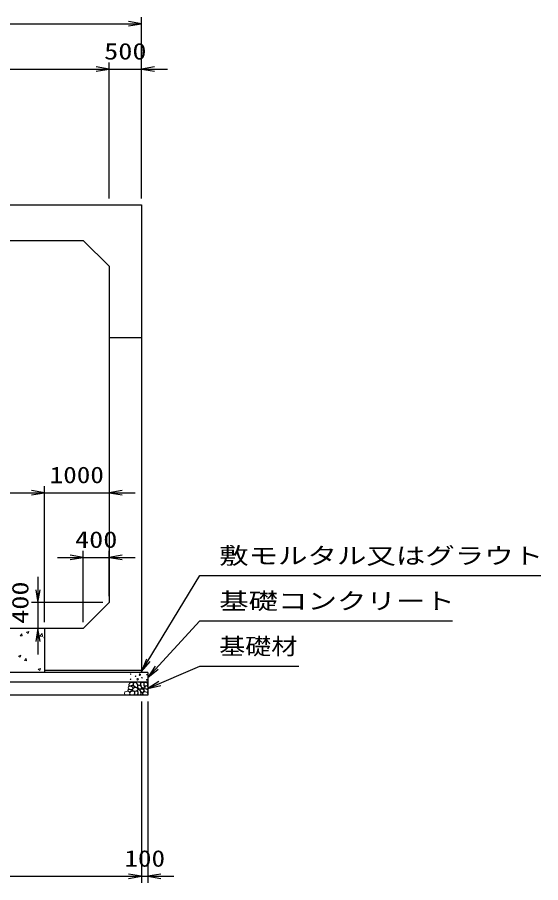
# Model space of a CAD drawing. Units: millimetres at full size. Extents: x 0 to 84100, y 0 to 59400.
# Drawn here: x 44881 to 52968, y 28920 to 42300 of the extents above; entities that cross this region are included whole.
import ezdxf
from ezdxf.enums import TextEntityAlignment as Align

# ---------------------------------------------------------------- set-up
doc = ezdxf.new("R2010")
doc.units = ezdxf.units.MM
for name, color, linetype, lineweight in [('D-DCR-HCHn', 4, 'Continuous', 9), ('D-STR-DIM', 7, 'Continuous', 25), ('D-STR-STRn', 1, 'Continuous', 25), ('D-STR-TXT', 7, 'Continuous', 25)]:
    doc.layers.add(name, color=color, linetype=linetype, lineweight=lineweight)
doc.styles.add('ＭＳ ゴシック', font='')
doc.styles.get('ＭＳ ゴシック').set_extended_font_data('MS Gothic')

# ---------------------------------------------------------------- blocks, each defined once
blk = doc.blocks.new('open_arrow')
at = {"color": 0, "linetype": 'Continuous', "lineweight": -2}
blk.add_lwpolyline([(7.5, 1.25), (0, 0), (7.5, -1.25)], dxfattribs=at)

msp = doc.modelspace()

# ---------------------------------------------------------------- linework, layer by layer
at = {"layer": 'D-DCR-HCHn'}
for p, q in [((45023.359, 32792.242), (45058.928, 32805.896)), ((45023.426, 32792.159), (45048.695, 32775.114)), ((45048.728, 32775.118), (45059.028, 32805.816)), ((44923.973, 32737.45), (44948.463, 32766.637)), ((44924.003, 32737.418), (44954.367, 32734.762)), ((44954.615, 32734.648), (44948.742, 32766.491)), ((45227.218, 32732.774), (45266.785, 32774.012)), ((45227.277, 32732.662), (45272.457, 32725.655)), ((45272.409, 32725.691), (45266.796, 32773.935)), ((45288.342, 32705.572), (45300, 32719.465)), ((45288.372, 32705.54), (45300, 32704.523)), ((44899.756, 32423.865), (44935.325, 32437.519)), ((44899.822, 32423.783), (44925.091, 32406.738)), ((44925.123, 32406.742), (44935.424, 32437.44)), ((44994.46, 32355.337), (45018.95, 32384.523)), ((45025.098, 32352.534), (45019.224, 32384.377)), ((44994.489, 32355.305), (45024.853, 32352.648)), ((45202.985, 32219.334), (45238.555, 32232.988)), ((45203.051, 32219.252), (45228.32, 32202.208)), ((45228.352, 32202.212), (45238.652, 32232.91))]:
    msp.add_line(p, q, dxfattribs=at)
for points in [[(46667.988, 31979.601), (46674.036, 31985.086), (46675.103, 31990.792), (46671.586, 32003.305), (46661.29, 32017.61), (46638.996, 32016.105), (46617.429, 32005.811), (46602.805, 31985.597), (46604.979, 31972.456), (46611.98, 31965.716), (46623.231, 31963.215), (46639.489, 31967.483), (46660.711, 31974.481)], [(46726.553, 31936.214), (46739.311, 31940.569), (46740.575, 31968.678), (46727.488, 31997.359), (46710.552, 32013.536), (46678.597, 32007.032), (46675.867, 31971.913), (46686.184, 31959.876), (46714.261, 31944.301)], [(46830.31, 32013.906), (46837.244, 31993.102), (46834.933, 31969.988), (46851.113, 31944.562), (46830.31, 31933.005), (46807.195, 31944.562), (46793.327, 31963.053), (46788.704, 31993.102), (46793.327, 32009.283), (46807.195, 32016.217)], [(46848.802, 32011.594), (46869.605, 32016.217), (46888.096, 32006.971), (46890.408, 31986.168), (46885.785, 31969.988), (46862.67, 31963.053), (46846.49, 31963.053), (46839.556, 31974.611), (46839.556, 32000.037)], [(46590.028, 31822.493), (46605.163, 31824.274), (46615.134, 31829.787), (46619.165, 31842.722), (46619.055, 31854.963), (46609.828, 31871.678), (46591.758, 31882.822), (46564.269, 31878.403), (46542.547, 31870.334), (46537.357, 31846.125), (46541.97, 31828.257), (46563.116, 31822.877)], [(46622.403, 31870.331), (46632.105, 31875.079), (46639.11, 31883.822), (46639.281, 31895.084), (46635.058, 31905.627), (46619.811, 31907.625), (46604.946, 31908.018), (46590.519, 31902.512), (46588.151, 31893.273), (46600.46, 31882.195), (46615.445, 31873.15)], [(46606.628, 31911.832), (46601.312, 31916.874), (46594.524, 31925.68), (46592.855, 31933.275), (46596.856, 31947.685), (46610.912, 31958.67), (46631.093, 31957.89), (46658.302, 31943.001), (46667.914, 31930.757), (46664.848, 31916.784), (46655.222, 31910.04), (46646.401, 31909.145), (46632.637, 31909.524), (46619.192, 31911.002)], [(46687.648, 31873.637), (46672.694, 31882.556), (46646.56, 31882.292), (46625.07, 31863.525), (46621.357, 31834.899), (46635.147, 31824.245), (46671.902, 31821.871), (46688.269, 31831.633), (46692.828, 31854.06)], [(46650.029, 31885.265), (46645.817, 31888.446), (46642.314, 31893.505), (46642.19, 31900.431), (46646.586, 31906.067), (46654.231, 31907.977), (46660.644, 31906.179), (46662.296, 31900.442), (46663.104, 31894.835), (46662.119, 31887.456), (46656.025, 31884.127)], [(46695.202, 31945.711), (46693.546, 31939.566), (46687.989, 31935.193), (46675.81, 31933.302), (46664.695, 31939.802), (46654.408, 31949.138), (46645.142, 31957.333), (46645.365, 31963.462), (46651.264, 31968.875), (46665.797, 31970.356), (46678.53, 31964.383), (46687.989, 31955.165), (46692.719, 31950.556)], [(46686.797, 31879.532), (46722.171, 31886.129), (46737.218, 31898.266), (46741.97, 31917.263), (46727.287, 31931.629), (46698.677, 31939.69), (46677.03, 31926.761), (46663.039, 31909.347), (46666.998, 31891.67)], [(46735.412, 31827.783), (46716.15, 31823.503), (46699.028, 31832.064), (46696.888, 31851.326), (46699.032, 31874.878), (46722.571, 31882.327), (46737.553, 31878.603), (46743.973, 31862.027), (46743.973, 31838.484)], [(46752.534, 31825.643), (46746.114, 31844.905), (46748.254, 31866.308), (46733.272, 31889.85), (46752.534, 31900.551), (46773.937, 31889.85), (46786.778, 31872.728), (46791.059, 31844.905), (46786.778, 31829.924), (46773.937, 31823.503)], [(46791.015, 31958.431), (46802.573, 31930.693), (46793.327, 31919.136), (46765.589, 31919.136), (46754.032, 31923.759), (46742.475, 31939.939), (46742.475, 31953.808), (46754.032, 31972.299), (46767.901, 31974.611)], [(46756.815, 31900.551), (46746.114, 31909.112), (46750.394, 31915.533), (46765.376, 31915.533), (46771.796, 31913.393), (46776.077, 31904.832), (46769.656, 31898.411)], [(46788.918, 31877.009), (46778.217, 31902.692), (46786.778, 31913.393), (46812.461, 31913.393), (46823.162, 31909.112), (46833.863, 31894.131), (46833.863, 31881.289), (46823.162, 31864.167), (46810.321, 31862.027)], [(46793.199, 31829.924), (46793.199, 31855.606), (46803.9, 31862.027), (46814.601, 31855.606), (46816.741, 31840.625), (46814.601, 31827.783), (46799.619, 31823.503)], [(46825.687, 31933.005), (46837.244, 31923.759), (46832.621, 31916.824), (46816.441, 31916.824), (46809.507, 31919.136), (46804.884, 31928.382), (46811.818, 31935.316)], [(46840.284, 31823.503), (46825.302, 31829.924), (46821.022, 31851.326), (46829.583, 31866.308), (46844.565, 31870.588), (46863.827, 31868.448), (46885.229, 31859.887), (46895.93, 31847.045), (46895.93, 31832.064), (46889.51, 31823.503), (46863.827, 31825.643)], [(46848.845, 31877.009), (46831.723, 31902.692), (46833.863, 31909.112), (46857.406, 31915.533), (46878.808, 31913.393), (46893.79, 31900.551), (46895.93, 31885.57), (46893.79, 31870.588), (46876.668, 31866.308)], [(46892.719, 31953.808), (46899.654, 31933.005), (46890.408, 31919.136), (46867.293, 31916.824), (46851.512, 31923.599), (46858.048, 31939.939), (46853.425, 31949.185), (46862.67, 31958.431), (46876.539, 31963.053)]]:
    msp.add_lwpolyline(points, close=True, dxfattribs=at)
msp.add_lwpolyline([(46756.568, 32018.547), (46773.907, 32016.446), (46785.742, 32008.701), (46785.374, 31989.819), (46779.486, 31976.087), (46764.975, 31976.185), (46744.893, 31979.153), (46735.201, 31993.689), (46725.918, 32003.492), (46723.116, 32014.345), (46735.901, 32018.547), (46756.918, 32018.547)], dxfattribs=at)
for centre, radius in [((46632.803, 32145.221), 4.5), ((46708.437, 32112.459), 4.5), ((46774.996, 32136.145), 11.25), ((46883.909, 32136.145), 4.5), ((46631.091, 32064.955), 4.5), ((46740.004, 32064.955), 11.25), ((46806.563, 32088.641), 4.5), ((46882.197, 32055.879), 4.5)]:
    msp.add_circle(centre, radius, dxfattribs=at)
at = {"layer": 'D-STR-DIM'}
for p, q in [((46800, 39500), (46800, 42300)), ((37300, 42200), (46800, 42200)), ((37800, 41500), (46300, 41500)), ((45900, 41500), (47200, 41500)), ((46300, 39500), (46300, 41600)), ((46300, 39500), (46300, 41600)), ((46800, 39500), (46800, 41600)), ((38800, 34950), (45300, 34950)), ((44900, 34950), (46700, 34950)), ((45300, 32950), (45300, 35050)), ((45300, 32950), (45300, 35050)), ((45900, 32950), (45900, 34050)), ((46300, 33350), (46300, 34050)), ((45500, 33950), (46700, 33950)), ((45200, 33650), (45200, 32450)), ((46200, 33250), (45100, 33250)), ((45800, 32850), (45100, 32850)), ((46800, 31720), (46800, 28920)), ((46800, 31720), (46800, 28920)), ((46900, 31720), (46900, 28920)), ((37300, 29020), (46800, 29020)), ((46400, 29020), (47300, 29020))]:
    msp.add_line(p, q, dxfattribs=at)
at = {"layer": 'D-STR-STRn'}
for p, q in [((37300, 39400), (46800, 39400)), ((46800, 39400), (46800, 32200)), ((38200, 38850), (45900, 38850)), ((46300, 38450), (45900, 38850)), ((46300, 38450), (46300, 33250)), ((46300, 37350), (46800, 37350)), ((45900, 32850), (46300, 33250)), ((45900, 32850), (38200, 32850)), ((45300, 32850), (45300, 32170)), ((46900, 32170), (37200, 32170)), ((46800, 32200), (45300, 32200)), ((46800, 32200), (46800, 32170)), ((46900, 32170), (46900, 31820)), ((46900, 32020), (37200, 32020)), ((46900, 31820), (37200, 31820))]:
    msp.add_line(p, q, dxfattribs=at)
at = {"layer": 'D-STR-TXT'}
for points in [[(46800, 32185), (47700, 33670), (47900, 33670), (52967.513, 33670)], [(46900, 32095), (47700, 32970), (47900, 32970), (51603.046, 32970)], [(46900, 31920), (47700, 32270), (47900, 32270), (49229.442, 32270)]]:
    msp.add_lwpolyline(points, dxfattribs=at)

# ---------------------------------------------------------------- block references
at = {"layer": 'D-STR-DIM', "xscale": 26.7, "yscale": 26.7}
for p, rotation in [((46800, 42200), 180), ((46300, 41500), 180), ((46300, 41500), 180), ((45300, 34950), 180), ((45300, 34950), 180), ((45900, 33950), 180), ((45200, 33250), 90), ((45200, 32850), 270), ((46800, 29020), 180), ((46800, 29020), 180)]:
    msp.add_blockref('open_arrow', p, dxfattribs=dict(at, rotation=rotation))
for p in [(46800, 41500), (46300, 34950), (46300, 33950), (46900, 29020)]:
    msp.add_blockref('open_arrow', p, dxfattribs=at)
at = {"layer": 'D-STR-TXT', "xscale": 26.7, "yscale": 26.7}
for p, rotation in [((46800, 32185), 58.8), ((46900, 32095), 47.6), ((46900, 31920), 23.6)]:
    msp.add_blockref('open_arrow', p, dxfattribs=dict(at, rotation=rotation))

# ---------------------------------------------------------------- texts
at = {"layer": 'D-STR-DIM', "style": 'ＭＳ ゴシック'}
for s, width, p in [('500', 1.25, (46550, 41775)), ('1000', 1.2, (45800, 35225)), ('400', 1.25, (46100, 34225)), ('100', 1.2, (46850, 29295))]:
    msp.add_text(s, height=256.6, dxfattribs=dict(at, width=width)).set_placement(p, align=Align.MIDDLE_CENTER)
at = {"layer": 'D-STR-DIM', "style": 'ＭＳ ゴシック', "width": 1.25}
msp.add_text('400', height=256.6, rotation=90, dxfattribs=at).set_placement((44925, 33250), align=Align.MIDDLE_CENTER)
at = {"layer": 'D-STR-TXT', "style": 'ＭＳ ゴシック'}
for s, width, p in [('敷モルタル又はグラウト', 1.3, (48000, 33770)), ('基礎コンクリート', 1.3, (48000, 33070)), ('基礎材', 1.15, (48000, 32370))]:
    msp.add_text(s, height=256.6, dxfattribs=dict(at, width=width)).set_placement(p, align=Align.BOTTOM_LEFT)

doc.saveas('drawing.dxf')
